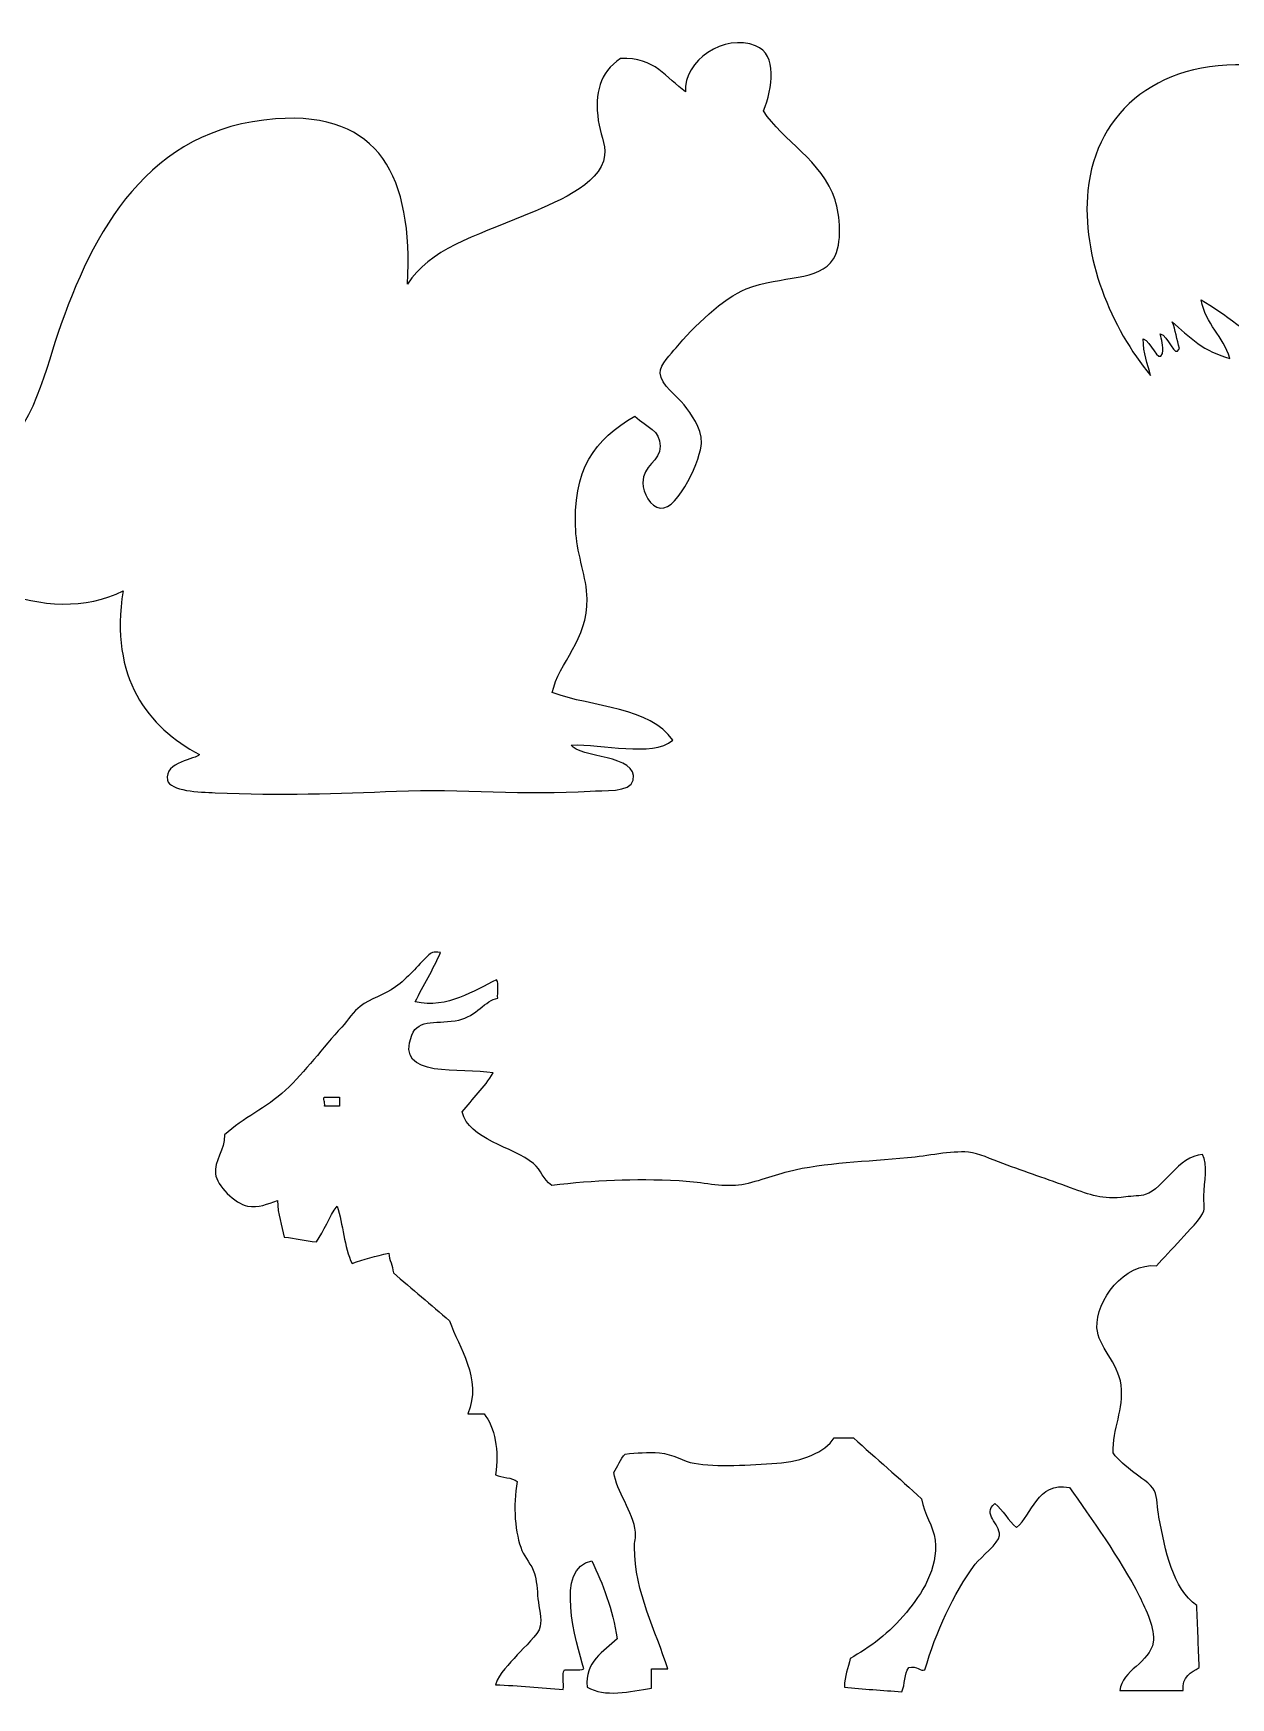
# Model space of a CAD drawing. Header units: centimetres. Extents: x -66 to 65, y -66 to 66.
# Drawn here: x -43.9 to -35.89, y 20.84 to 31.97 of the extents above; entities that cross this region are included whole.
import ezdxf

# ---------------------------------------------------------------- set-up
doc = ezdxf.new("R2010")
doc.units = ezdxf.units.CM
doc.header["$MEASUREMENT"] = 0
doc.layers.add('Layer 1', color=7, linetype='Continuous')

msp = doc.modelspace()

# ---------------------------------------------------------------- linework, layer by layer
at = {"layer": 'Layer 1'}
for points, knots in [([(-39.01857, 31.45104), (-38.89154, 31.2544), (-38.62532, 31.11722), (-38.54015, 30.85567), (-38.54015, 30.85567), (-38.507, 30.75383), (-38.48819, 30.56402), (-38.55079, 30.46231), (-38.55079, 30.46231), (-38.64564, 30.30819), (-38.89239, 30.35394), (-39.13552, 30.2603), (-39.13552, 30.2603), (-39.28223, 30.20378), (-39.4922, 30.00278), (-39.6033, 29.86694), (-39.6033, 29.86694), (-39.63778, 29.82482), (-39.71149, 29.75711), (-39.70964, 29.69684), (-39.70964, 29.69684), (-39.70718, 29.61826), (-39.59418, 29.54328), (-39.55018, 29.48419), (-39.55018, 29.48419), (-39.50462, 29.42302), (-39.43286, 29.33621), (-39.43323, 29.22903), (-39.43323, 29.22903), (-39.43352, 29.13767), (-39.58312, 28.78199), (-39.70964, 28.79313), (-39.70964, 28.79313), (-39.77438, 28.79887), (-39.82598, 28.8974), (-39.82659, 28.96326), (-39.82659, 28.96326), (-39.82767, 29.0815), (-39.70864, 29.10828), (-39.70964, 29.20776), (-39.70964, 29.20776), (-39.71078, 29.31947), (-39.79587, 29.32897), (-39.87974, 29.40977), (-39.87974, 29.40977), (-40.1439, 29.24877), (-40.30284, 29.06661), (-40.2731, 28.62306), (-40.2731, 28.62306), (-40.26326, 28.47608), (-40.20169, 28.33257), (-40.19867, 28.18716), (-40.19867, 28.18716), (-40.19303, 27.91527), (-40.38713, 27.76205), (-40.43256, 27.55991), (-40.43256, 27.55991), (-40.15697, 27.45987), (-39.77586, 27.46532), (-39.62458, 27.24095), (-39.62458, 27.24095), (-39.76828, 27.12522), (-40.09594, 27.22021), (-40.30501, 27.20907), (-40.30501, 27.20907), (-40.25432, 27.12276), (-39.85535, 27.14681), (-39.89038, 26.97515), (-39.89038, 26.97515), (-39.90774, 26.8899), (-40.09596, 26.90636), (-40.17743, 26.90072), (-40.17743, 26.90072), (-40.60457, 26.87127), (-41.04934, 26.91869), (-41.47447, 26.90072), (-41.47447, 26.90072), (-41.86486, 26.88426), (-42.25264, 26.87043), (-42.68645, 26.89011), (-42.68645, 26.89011), (-42.7899, 26.89479), (-42.99067, 26.90003), (-43.00541, 26.97515), (-43.00541, 26.97515), (-43.02983, 27.09958), (-42.81192, 27.11337), (-42.79279, 27.14528), (-42.79279, 27.14528), (-43.1364, 27.32975), (-43.39527, 27.65548), (-43.30309, 28.24031), (-43.30309, 28.24031), (-43.79776, 27.99001), (-44.55317, 28.30273), (-44.62138, 28.79316), (-44.62138, 28.79316), (-44.63755, 28.90947), (-44.61746, 28.99911), (-44.55762, 29.05896), (-44.55762, 29.05896), (-44.48962, 29.12693), (-44.35516, 29.11172), (-44.22803, 29.14402), (-44.22803, 29.14402), (-43.92934, 29.21988), (-43.83483, 29.68221), (-43.739, 29.96261), (-43.739, 29.96261), (-43.50553, 30.64587), (-43.13797, 31.33564), (-42.28247, 31.39784), (-42.28247, 31.39784), (-41.58537, 31.44859), (-41.36286, 31.0079), (-41.40008, 30.29217), (-41.40008, 30.29217), (-41.25631, 30.52545), (-40.94873, 30.61139), (-40.62395, 30.74932), (-40.62395, 30.74932), (-40.43337, 30.83028), (-40.10754, 30.94763), (-40.08177, 31.15334), (-40.08177, 31.15334), (-40.07214, 31.23018), (-40.11389, 31.30518), (-40.12429, 31.38723), (-40.12429, 31.38723), (-40.14794, 31.5735), (-40.11614, 31.70259), (-39.97546, 31.80186), (-39.97546, 31.80186), (-39.74334, 31.81427), (-39.66923, 31.66864), (-39.53956, 31.5786), (-39.53956, 31.5786), (-39.55887, 31.78767), (-39.27781, 31.97034), (-39.07175, 31.88692), (-39.07175, 31.88692), (-38.92236, 31.82648), (-38.95827, 31.60622), (-39.01857, 31.45104)], [0, 0, 0, 0, 0.02702703, 0.02702703, 0.02702703, 0.02702703, 0.05405405, 0.05405405, 0.05405405, 0.05405405, 0.08108108, 0.08108108, 0.08108108, 0.08108108, 0.10810811, 0.10810811, 0.10810811, 0.10810811, 0.13513514, 0.13513514, 0.13513514, 0.13513514, 0.16216216, 0.16216216, 0.16216216, 0.16216216, 0.18918919, 0.18918919, 0.18918919, 0.18918919, 0.21621622, 0.21621622, 0.21621622, 0.21621622, 0.24324324, 0.24324324, 0.24324324, 0.24324324, 0.27027027, 0.27027027, 0.27027027, 0.27027027, 0.2972973, 0.2972973, 0.2972973, 0.2972973, 0.32432432, 0.32432432, 0.32432432, 0.32432432, 0.35135135, 0.35135135, 0.35135135, 0.35135135, 0.37837838, 0.37837838, 0.37837838, 0.37837838, 0.40540541, 0.40540541, 0.40540541, 0.40540541, 0.43243243, 0.43243243, 0.43243243, 0.43243243, 0.45945946, 0.45945946, 0.45945946, 0.45945946, 0.48648649, 0.48648649, 0.48648649, 0.48648649, 0.51351351, 0.51351351, 0.51351351, 0.51351351, 0.54054054, 0.54054054, 0.54054054, 0.54054054, 0.56756757, 0.56756757, 0.56756757, 0.56756757, 0.59459459, 0.59459459, 0.59459459, 0.59459459, 0.62162162, 0.62162162, 0.62162162, 0.62162162, 0.64864865, 0.64864865, 0.64864865, 0.64864865, 0.67567568, 0.67567568, 0.67567568, 0.67567568, 0.7027027, 0.7027027, 0.7027027, 0.7027027, 0.72972973, 0.72972973, 0.72972973, 0.72972973, 0.75675676, 0.75675676, 0.75675676, 0.75675676, 0.78378378, 0.78378378, 0.78378378, 0.78378378, 0.81081081, 0.81081081, 0.81081081, 0.81081081, 0.83783784, 0.83783784, 0.83783784, 0.83783784, 0.86486486, 0.86486486, 0.86486486, 0.86486486, 0.89189189, 0.89189189, 0.89189189, 0.89189189, 0.91891892, 0.91891892, 0.91891892, 0.91891892, 0.94594595, 0.94594595, 0.94594595, 0.94594595, 1, 1, 1, 1]), ([(-36.28471, 30.04036), (-36.26151, 29.98779), (-36.25381, 29.91955), (-36.23629, 29.86121), (-36.23629, 29.86121), (-36.26619, 29.78493), (-36.31085, 29.9536), (-36.36527, 29.95887), (-36.36527, 29.95887), (-36.35545, 29.9199), (-36.34207, 29.8846), (-36.3491, 29.82859), (-36.3491, 29.82859), (-36.37773, 29.7535), (-36.42914, 29.91556), (-36.47803, 29.92641), (-36.47803, 29.92641), (-36.47911, 29.82751), (-36.44869, 29.76052), (-36.42977, 29.68204), (-36.42977, 29.68204), (-36.69038, 29.99454), (-36.89372, 30.47568), (-36.84863, 30.91973), (-36.84863, 30.91973), (-36.79503, 31.44842), (-36.36622, 31.8222), (-35.67237, 31.75039), (-35.67237, 31.75039), (-35.29124, 31.71097), (-34.98943, 31.51118), (-34.72167, 31.32695), (-34.72167, 31.32695), (-34.44931, 31.13952), (-34.21602, 30.91685), (-34.02878, 30.65919), (-34.02878, 30.65919), (-33.53337, 30.92166), (-32.9674, 31.07943), (-32.24028, 31.03379), (-32.24028, 31.03379), (-31.26071, 30.9723), (-30.53525, 30.47308), (-30.04876, 29.9426), (-30.04876, 29.9426), (-29.98124, 29.94498), (-29.9769, 30.01113), (-29.8876, 29.99144), (-29.8876, 29.99144), (-29.76978, 29.90376), (-29.8218, 29.75472), (-29.77483, 29.6169), (-29.77483, 29.6169), (-29.74165, 29.51948), (-29.67183, 29.41759), (-29.61367, 29.32377), (-29.61367, 29.32377), (-29.21555, 28.68107), (-28.98499, 27.8819), (-28.92078, 26.86449), (-28.92078, 26.86449), (-28.99068, 26.86449), (-29.06048, 26.86449), (-29.13033, 26.86449), (-29.13033, 26.86449), (-29.35001, 27.93454), (-29.74139, 28.83103), (-30.74162, 29.11205), (-30.74162, 29.11205), (-30.71304, 29.01365), (-30.6256, 28.89702), (-30.6288, 28.77), (-30.6288, 28.77), (-30.63205, 28.6402), (-30.72627, 28.56495), (-30.72548, 28.44427), (-30.72548, 28.44427), (-30.72482, 28.3373), (-30.62235, 28.25835), (-30.66108, 28.06973), (-30.66108, 28.06973), (-30.75416, 28.07325), (-30.77011, 28.15485), (-30.80605, 28.21628), (-30.80605, 28.21628), (-30.83216, 28.18842), (-30.85479, 28.15701), (-30.85439, 28.10222), (-30.85439, 28.10222), (-31.04814, 28.15659), (-30.98181, 28.3635), (-31.01549, 28.6072), (-31.01549, 28.6072), (-31.03634, 28.7583), (-31.20882, 29.01143), (-31.33783, 29.03056), (-31.33783, 29.03056), (-31.49565, 29.05395), (-31.64004, 28.89261), (-31.66004, 28.80254), (-31.66004, 28.80254), (-31.73735, 28.45435), (-31.40178, 28.24649), (-31.17662, 28.18368), (-31.17662, 28.18368), (-31.13976, 28.12873), (-31.10733, 28.06925), (-31.09605, 27.98826), (-31.09605, 27.98826), (-31.13653, 27.94931), (-31.15005, 28.02946), (-31.20887, 28.02083), (-31.20887, 28.02083), (-31.22636, 27.97911), (-31.1599, 27.94317), (-31.20887, 27.92309), (-31.20887, 27.92309), (-31.78249, 27.77799), (-31.83778, 28.29692), (-32.09512, 28.52571), (-32.09512, 28.52571), (-32.11097, 28.4603), (-32.11475, 28.38276), (-32.11113, 28.29769), (-32.11113, 28.29769), (-32.03361, 28.23496), (-31.88597, 28.24303), (-31.88563, 28.10219), (-31.88563, 28.10219), (-32.07653, 27.97582), (-32.44734, 28.00916), (-32.4979, 28.18366), (-32.4979, 28.18366), (-32.5301, 28.29439), (-32.50454, 28.44951), (-32.54632, 28.57456), (-32.54632, 28.57456), (-32.58963, 28.70415), (-32.68851, 28.85708), (-32.77182, 28.86769), (-32.77182, 28.86769), (-32.89599, 28.88349), (-33.02153, 28.69746), (-33.09411, 28.60715), (-33.09411, 28.60715), (-33.16949, 28.51341), (-33.31557, 28.37186), (-33.3198, 28.24882), (-33.3198, 28.24882), (-33.33009, 27.94542), (-32.92933, 28.01564), (-32.98137, 27.69499), (-32.98137, 27.69499), (-33.04696, 27.65805), (-33.06358, 27.79101), (-33.1425, 27.7927), (-33.1425, 27.7927), (-33.12255, 27.72065), (-33.07678, 27.67456), (-33.09411, 27.56476), (-33.09411, 27.56476), (-33.113, 27.50036), (-33.16174, 27.60215), (-33.19087, 27.62987), (-33.19087, 27.62987), (-33.23172, 27.669), (-33.27474, 27.70615), (-33.30369, 27.72753), (-33.30369, 27.72753), (-33.30369, 27.68416), (-33.30369, 27.64077), (-33.30369, 27.59725), (-33.30369, 27.59725), (-33.45934, 27.67882), (-33.56237, 27.81352), (-33.69043, 27.92303), (-33.69043, 27.92303), (-33.73001, 28.32327), (-34.01396, 28.45751), (-34.17374, 28.75364), (-34.17374, 28.75364), (-34.22586, 28.85016), (-34.28344, 28.96655), (-34.31871, 29.07937), (-34.31871, 29.07937), (-34.35266, 29.18764), (-34.33937, 29.32271), (-34.39933, 29.45397), (-34.39933, 29.45397), (-34.45831, 29.58303), (-34.63362, 29.66794), (-34.65709, 29.82854), (-34.65709, 29.82854), (-34.70363, 29.7752), (-34.64434, 29.6903), (-34.641, 29.63309), (-34.641, 29.63309), (-34.78636, 29.70339), (-34.8913, 29.81444), (-34.96332, 29.95882), (-34.96332, 29.95882), (-35.00531, 29.91535), (-34.9666, 29.8152), (-34.96332, 29.76343), (-34.96332, 29.76343), (-34.97388, 29.71252), (-35.07392, 29.82436), (-35.10831, 29.86114), (-35.10831, 29.86114), (-35.1625, 29.91903), (-35.2021, 29.99327), (-35.25338, 30.02399), (-35.25338, 30.02399), (-35.26806, 29.90599), (-35.2015, 29.87011), (-35.20509, 29.7634), (-35.20509, 29.7634), (-35.32233, 29.83473), (-35.40861, 29.93755), (-35.52727, 30.00772), (-35.52727, 30.00772), (-35.53465, 29.91332), (-35.48909, 29.87265), (-35.46279, 29.81227), (-35.46279, 29.81227), (-35.50264, 29.77422), (-35.58077, 29.83394), (-35.62395, 29.86111), (-35.62395, 29.86111), (-35.76436, 29.94927), (-35.9346, 30.10143), (-36.09126, 30.18684), (-36.09126, 30.18684), (-36.05991, 30.02304), (-35.94484, 29.94395), (-35.89793, 29.79597), (-35.89793, 29.79597), (-36.06727, 29.83668), (-36.17369, 29.94072), (-36.28471, 30.04036)], [0, 0, 0, 0, 0.01639344, 0.01639344, 0.01639344, 0.01639344, 0.03278689, 0.03278689, 0.03278689, 0.03278689, 0.04918033, 0.04918033, 0.04918033, 0.04918033, 0.06557377, 0.06557377, 0.06557377, 0.06557377, 0.08196721, 0.08196721, 0.08196721, 0.08196721, 0.09836066, 0.09836066, 0.09836066, 0.09836066, 0.1147541, 0.1147541, 0.1147541, 0.1147541, 0.13114754, 0.13114754, 0.13114754, 0.13114754, 0.14754098, 0.14754098, 0.14754098, 0.14754098, 0.16393443, 0.16393443, 0.16393443, 0.16393443, 0.18032787, 0.18032787, 0.18032787, 0.18032787, 0.19672131, 0.19672131, 0.19672131, 0.19672131, 0.21311475, 0.21311475, 0.21311475, 0.21311475, 0.2295082, 0.2295082, 0.2295082, 0.2295082, 0.24590164, 0.24590164, 0.24590164, 0.24590164, 0.26229508, 0.26229508, 0.26229508, 0.26229508, 0.27868852, 0.27868852, 0.27868852, 0.27868852, 0.29508197, 0.29508197, 0.29508197, 0.29508197, 0.31147541, 0.31147541, 0.31147541, 0.31147541, 0.32786885, 0.32786885, 0.32786885, 0.32786885, 0.3442623, 0.3442623, 0.3442623, 0.3442623, 0.36065574, 0.36065574, 0.36065574, 0.36065574, 0.37704918, 0.37704918, 0.37704918, 0.37704918, 0.39344262, 0.39344262, 0.39344262, 0.39344262, 0.40983607, 0.40983607, 0.40983607, 0.40983607, 0.42622951, 0.42622951, 0.42622951, 0.42622951, 0.44262295, 0.44262295, 0.44262295, 0.44262295, 0.45901639, 0.45901639, 0.45901639, 0.45901639, 0.47540984, 0.47540984, 0.47540984, 0.47540984, 0.49180328, 0.49180328, 0.49180328, 0.49180328, 0.50819672, 0.50819672, 0.50819672, 0.50819672, 0.52459016, 0.52459016, 0.52459016, 0.52459016, 0.54098361, 0.54098361, 0.54098361, 0.54098361, 0.55737705, 0.55737705, 0.55737705, 0.55737705, 0.57377049, 0.57377049, 0.57377049, 0.57377049, 0.59016393, 0.59016393, 0.59016393, 0.59016393, 0.60655738, 0.60655738, 0.60655738, 0.60655738, 0.62295082, 0.62295082, 0.62295082, 0.62295082, 0.63934426, 0.63934426, 0.63934426, 0.63934426, 0.6557377, 0.6557377, 0.6557377, 0.6557377, 0.67213115, 0.67213115, 0.67213115, 0.67213115, 0.68852459, 0.68852459, 0.68852459, 0.68852459, 0.70491803, 0.70491803, 0.70491803, 0.70491803, 0.72131148, 0.72131148, 0.72131148, 0.72131148, 0.73770492, 0.73770492, 0.73770492, 0.73770492, 0.75409836, 0.75409836, 0.75409836, 0.75409836, 0.7704918, 0.7704918, 0.7704918, 0.7704918, 0.78688525, 0.78688525, 0.78688525, 0.78688525, 0.80327869, 0.80327869, 0.80327869, 0.80327869, 0.81967213, 0.81967213, 0.81967213, 0.81967213, 0.83606557, 0.83606557, 0.83606557, 0.83606557, 0.85245902, 0.85245902, 0.85245902, 0.85245902, 0.86885246, 0.86885246, 0.86885246, 0.86885246, 0.8852459, 0.8852459, 0.8852459, 0.8852459, 0.90163934, 0.90163934, 0.90163934, 0.90163934, 0.91803279, 0.91803279, 0.91803279, 0.91803279, 0.93442623, 0.93442623, 0.93442623, 0.93442623, 0.95081967, 0.95081967, 0.95081967, 0.95081967, 0.96721311, 0.96721311, 0.96721311, 0.96721311, 1, 1, 1, 1]), ([(-41.18013, 25.822), (-41.22934, 25.70482), (-41.29271, 25.60181), (-41.34907, 25.49183), (-41.34907, 25.49183), (-41.12851, 25.44164), (-40.95749, 25.57012), (-40.8039, 25.63772), (-40.8039, 25.63772), (-40.78617, 25.61195), (-40.8012, 25.5534), (-40.7962, 25.51485), (-40.7962, 25.51485), (-40.87854, 25.50435), (-40.94315, 25.39322), (-41.05729, 25.36896), (-41.05729, 25.36896), (-41.19109, 25.34054), (-41.32706, 25.38404), (-41.37212, 25.26916), (-41.37212, 25.26916), (-41.48999, 24.96865), (-41.03507, 25.05464), (-40.82692, 25.01574), (-40.82692, 25.01574), (-40.88489, 24.91758), (-40.96699, 24.8435), (-41.03425, 24.75468), (-41.03425, 24.75468), (-40.99081, 24.57124), (-40.69542, 24.5229), (-40.55819, 24.40911), (-40.55819, 24.40911), (-40.50358, 24.36387), (-40.49667, 24.3059), (-40.43529, 24.26319), (-40.43529, 24.26319), (-40.14218, 24.29769), (-39.89575, 24.30764), (-39.58293, 24.29391), (-39.58293, 24.29391), (-39.45828, 24.28843), (-39.32142, 24.25473), (-39.20667, 24.26319), (-39.20667, 24.26319), (-39.09472, 24.27147), (-38.9678, 24.32733), (-38.85342, 24.35534), (-38.85342, 24.35534), (-38.60474, 24.4163), (-38.33222, 24.42096), (-38.05483, 24.44747), (-38.05483, 24.44747), (-37.91992, 24.46038), (-37.76895, 24.49459), (-37.64785, 24.48589), (-37.64785, 24.48589), (-37.57758, 24.48084), (-37.49553, 24.4367), (-37.41748, 24.40911), (-37.41748, 24.40911), (-37.25828, 24.35278), (-37.12292, 24.30365), (-36.96441, 24.24785), (-36.96441, 24.24785), (-36.82627, 24.19922), (-36.75973, 24.16543), (-36.59585, 24.18644), (-36.59585, 24.18644), (-36.55161, 24.1921), (-36.49449, 24.1921), (-36.4653, 24.20181), (-36.4653, 24.20181), (-36.33766, 24.24428), (-36.24593, 24.45965), (-36.08134, 24.47057), (-36.08134, 24.47057), (-36.04295, 24.40191), (-36.06917, 24.28766), (-36.07367, 24.19413), (-36.07367, 24.19413), (-36.07489, 24.16886), (-36.06698, 24.12005), (-36.07367, 24.0943), (-36.07367, 24.0943), (-36.08775, 24.03995), (-36.1794, 23.95738), (-36.22723, 23.90232), (-36.22723, 23.90232), (-36.28599, 23.83472), (-36.34711, 23.77521), (-36.38852, 23.72571), (-36.38852, 23.72571), (-36.60437, 23.74801), (-36.79704, 23.49386), (-36.78783, 23.31105), (-36.78783, 23.31105), (-36.78151, 23.18619), (-36.64599, 23.07917), (-36.62657, 22.92711), (-36.62657, 22.92711), (-36.6058, 22.76474), (-36.68412, 22.63625), (-36.68028, 22.47406), (-36.68028, 22.47406), (-36.64125, 22.42215), (-36.59397, 22.38706), (-36.54206, 22.34351), (-36.54206, 22.34351), (-36.50256, 22.31036), (-36.42742, 22.27088), (-36.40384, 22.22064), (-36.40384, 22.22064), (-36.38352, 22.17741), (-36.38445, 22.10417), (-36.37312, 22.04403), (-36.37312, 22.04403), (-36.33174, 21.8235), (-36.28189, 21.56537), (-36.11973, 21.45277), (-36.11973, 21.45277), (-36.11531, 21.31384), (-36.10825, 21.17755), (-36.10438, 21.03811), (-36.10438, 21.03811), (-36.15812, 21.00485), (-36.219, 20.97866), (-36.21188, 20.88452), (-36.21188, 20.88452), (-36.35264, 20.88452), (-36.49345, 20.88452), (-36.63421, 20.88452), (-36.63421, 20.88452), (-36.62154, 21.02022), (-36.4322, 21.0729), (-36.41154, 21.20705), (-36.41154, 21.20705), (-36.39797, 21.29529), (-36.46096, 21.43036), (-36.50369, 21.5142), (-36.50369, 21.5142), (-36.63461, 21.77116), (-36.83045, 22.03855), (-36.97208, 22.24368), (-36.97208, 22.24368), (-37.18986, 22.28281), (-37.22055, 22.06016), (-37.3253, 21.97492), (-37.3253, 21.97492), (-37.38309, 22.01956), (-37.41394, 22.09107), (-37.47122, 22.13616), (-37.47122, 22.13616), (-37.55885, 22.06173), (-37.43481, 22.00464), (-37.4405, 21.92116), (-37.4405, 21.92116), (-37.44412, 21.86843), (-37.56343, 21.77971), (-37.60179, 21.72918), (-37.60179, 21.72918), (-37.75348, 21.52929), (-37.86307, 21.27579), (-37.93966, 21.02272), (-37.93966, 21.02272), (-37.96802, 21.00814), (-37.99141, 21.05542), (-38.04716, 21.03809), (-38.04716, 21.03809), (-38.07595, 20.99771), (-38.07134, 20.92405), (-38.09325, 20.87683), (-38.09325, 20.87683), (-38.22221, 20.88606), (-38.35291, 20.8936), (-38.47719, 20.90755), (-38.47719, 20.90755), (-38.47798, 20.98515), (-38.45028, 21.03426), (-38.4388, 21.09953), (-38.4388, 21.09953), (-38.31304, 21.1679), (-38.17406, 21.27013), (-38.06254, 21.40668), (-38.06254, 21.40668), (-37.96306, 21.52849), (-37.84857, 21.69992), (-37.87056, 21.89044), (-37.87056, 21.89044), (-37.8818, 21.98781), (-37.9439, 22.06094), (-37.96271, 22.16688), (-37.96271, 22.16688), (-38.10998, 22.30626), (-38.26619, 22.43673), (-38.41576, 22.57386), (-38.41576, 22.57386), (-38.45928, 22.57386), (-38.50278, 22.57386), (-38.54631, 22.57386), (-38.54631, 22.57386), (-38.60867, 22.47827), (-38.75623, 22.41834), (-38.93027, 22.40492), (-38.93027, 22.40492), (-39.10487, 22.39148), (-39.33471, 22.37933), (-39.48314, 22.40492), (-39.48314, 22.40492), (-39.55169, 22.41675), (-39.623, 22.46649), (-39.71349, 22.47403), (-39.71349, 22.47403), (-39.79207, 22.48059), (-39.86724, 22.47363), (-39.94384, 22.46633), (-39.94384, 22.46633), (-39.97943, 22.43535), (-39.99096, 22.38034), (-40.02062, 22.34346), (-40.02062, 22.34346), (-40.00258, 22.21649), (-39.8905, 22.08308), (-39.87473, 21.94418), (-39.87473, 21.94418), (-39.87113, 21.9124), (-39.88267, 21.87446), (-39.8824, 21.84435), (-39.8824, 21.84435), (-39.87965, 21.53574), (-39.73643, 21.27986), (-39.6597, 21.03039), (-39.6597, 21.03039), (-39.69555, 21.03039), (-39.73138, 21.03039), (-39.7672, 21.03039), (-39.7672, 21.03039), (-39.7672, 20.98687), (-39.7672, 20.94337), (-39.7672, 20.89982), (-39.7672, 20.89982), (-39.91018, 20.87849), (-40.08372, 20.83648), (-40.19723, 20.90752), (-40.19723, 20.90752), (-40.21848, 21.07535), (-40.08679, 21.14795), (-39.99758, 21.23002), (-39.99758, 21.23002), (-40.02732, 21.43068), (-40.09336, 21.59499), (-40.16652, 21.7522), (-40.16652, 21.7522), (-40.42052, 21.71344), (-40.27243, 21.20488), (-40.22028, 21.03039), (-40.22028, 21.03039), (-40.2502, 21.01422), (-40.30855, 21.02653), (-40.35083, 21.02269), (-40.35083, 21.02269), (-40.36856, 20.99438), (-40.3535, 20.93321), (-40.3585, 20.89214), (-40.3585, 20.89214), (-40.50926, 20.90262), (-40.65526, 20.91791), (-40.81152, 20.92286), (-40.81152, 20.92286), (-40.78488, 21.00808), (-40.72169, 21.05658), (-40.66563, 21.12249), (-40.66563, 21.12249), (-40.61917, 21.1771), (-40.52532, 21.25356), (-40.51204, 21.31447), (-40.51204, 21.31447), (-40.50156, 21.36247), (-40.52138, 21.4397), (-40.52739, 21.49875), (-40.52739, 21.49875), (-40.5334, 21.55685), (-40.53676, 21.62639), (-40.55046, 21.66766), (-40.55046, 21.66766), (-40.5712, 21.73037), (-40.61401, 21.77074), (-40.63492, 21.82125), (-40.63492, 21.82125), (-40.67971, 21.92949), (-40.69765, 22.12303), (-40.66561, 22.28197), (-40.66561, 22.28197), (-40.69956, 22.31203), (-40.76935, 22.30621), (-40.8115, 22.32803), (-40.8115, 22.32803), (-40.78613, 22.48482), (-40.81716, 22.64939), (-40.88828, 22.73501), (-40.88828, 22.73501), (-40.92413, 22.73501), (-40.95996, 22.73501), (-40.99578, 22.73501), (-40.99578, 22.73501), (-40.9005, 22.97324), (-41.05687, 23.17858), (-41.11865, 23.35702), (-41.11865, 23.35702), (-41.2421, 23.4665), (-41.37106, 23.57046), (-41.49494, 23.67952), (-41.49494, 23.67952), (-41.49941, 23.72879), (-41.52116, 23.76077), (-41.52566, 23.81007), (-41.52566, 23.81007), (-41.6117, 23.79115), (-41.69539, 23.76991), (-41.77138, 23.74093), (-41.77138, 23.74093), (-41.8234, 23.85018), (-41.83189, 24.00292), (-41.87118, 24.12489), (-41.87118, 24.12489), (-41.92521, 24.05351), (-41.95648, 23.95931), (-42.00942, 23.88682), (-42.00942, 23.88682), (-42.08631, 23.89182), (-42.15042, 23.90963), (-42.22442, 23.91754), (-42.22442, 23.91754), (-42.24336, 23.99586), (-42.26694, 24.06957), (-42.27046, 24.16326), (-42.27046, 24.16326), (-42.33428, 24.13879), (-42.39878, 24.11201), (-42.47014, 24.12487), (-42.47014, 24.12487), (-42.55504, 24.14016), (-42.67575, 24.26563), (-42.68517, 24.33987), (-42.68517, 24.33987), (-42.69636, 24.42858), (-42.62186, 24.50182), (-42.62373, 24.60096), (-42.62373, 24.60096), (-42.49784, 24.7164), (-42.34711, 24.77963), (-42.21675, 24.90042), (-42.21675, 24.90042), (-42.08438, 25.02311), (-41.9668, 25.18535), (-41.84046, 25.32277), (-41.84046, 25.32277), (-41.79836, 25.36854), (-41.75934, 25.42903), (-41.71759, 25.46099), (-41.71759, 25.46099), (-41.64816, 25.51417), (-41.555, 25.53738), (-41.47954, 25.59154), (-41.47954, 25.59154), (-41.4008, 25.64803), (-41.33153, 25.73352), (-41.26454, 25.79887), (-41.26454, 25.79887), (-41.24313, 25.81991), (-41.22879, 25.82822), (-41.18013, 25.822)], [0, 0, 0, 0, 0.0106383, 0.0106383, 0.0106383, 0.0106383, 0.0212766, 0.0212766, 0.0212766, 0.0212766, 0.03191489, 0.03191489, 0.03191489, 0.03191489, 0.04255319, 0.04255319, 0.04255319, 0.04255319, 0.05319149, 0.05319149, 0.05319149, 0.05319149, 0.06382979, 0.06382979, 0.06382979, 0.06382979, 0.07446809, 0.07446809, 0.07446809, 0.07446809, 0.08510638, 0.08510638, 0.08510638, 0.08510638, 0.09574468, 0.09574468, 0.09574468, 0.09574468, 0.10638298, 0.10638298, 0.10638298, 0.10638298, 0.11702128, 0.11702128, 0.11702128, 0.11702128, 0.12765957, 0.12765957, 0.12765957, 0.12765957, 0.13829787, 0.13829787, 0.13829787, 0.13829787, 0.14893617, 0.14893617, 0.14893617, 0.14893617, 0.15957447, 0.15957447, 0.15957447, 0.15957447, 0.17021277, 0.17021277, 0.17021277, 0.17021277, 0.18085106, 0.18085106, 0.18085106, 0.18085106, 0.19148936, 0.19148936, 0.19148936, 0.19148936, 0.20212766, 0.20212766, 0.20212766, 0.20212766, 0.21276596, 0.21276596, 0.21276596, 0.21276596, 0.22340426, 0.22340426, 0.22340426, 0.22340426, 0.23404255, 0.23404255, 0.23404255, 0.23404255, 0.24468085, 0.24468085, 0.24468085, 0.24468085, 0.25531915, 0.25531915, 0.25531915, 0.25531915, 0.26595745, 0.26595745, 0.26595745, 0.26595745, 0.27659574, 0.27659574, 0.27659574, 0.27659574, 0.28723404, 0.28723404, 0.28723404, 0.28723404, 0.29787234, 0.29787234, 0.29787234, 0.29787234, 0.30851064, 0.30851064, 0.30851064, 0.30851064, 0.31914894, 0.31914894, 0.31914894, 0.31914894, 0.32978723, 0.32978723, 0.32978723, 0.32978723, 0.34042553, 0.34042553, 0.34042553, 0.34042553, 0.35106383, 0.35106383, 0.35106383, 0.35106383, 0.36170213, 0.36170213, 0.36170213, 0.36170213, 0.37234043, 0.37234043, 0.37234043, 0.37234043, 0.38297872, 0.38297872, 0.38297872, 0.38297872, 0.39361702, 0.39361702, 0.39361702, 0.39361702, 0.40425532, 0.40425532, 0.40425532, 0.40425532, 0.41489362, 0.41489362, 0.41489362, 0.41489362, 0.42553191, 0.42553191, 0.42553191, 0.42553191, 0.43617021, 0.43617021, 0.43617021, 0.43617021, 0.44680851, 0.44680851, 0.44680851, 0.44680851, 0.45744681, 0.45744681, 0.45744681, 0.45744681, 0.46808511, 0.46808511, 0.46808511, 0.46808511, 0.4787234, 0.4787234, 0.4787234, 0.4787234, 0.4893617, 0.4893617, 0.4893617, 0.4893617, 0.5, 0.5, 0.5, 0.5, 0.5106383, 0.5106383, 0.5106383, 0.5106383, 0.5212766, 0.5212766, 0.5212766, 0.5212766, 0.53191489, 0.53191489, 0.53191489, 0.53191489, 0.54255319, 0.54255319, 0.54255319, 0.54255319, 0.55319149, 0.55319149, 0.55319149, 0.55319149, 0.56382979, 0.56382979, 0.56382979, 0.56382979, 0.57446809, 0.57446809, 0.57446809, 0.57446809, 0.58510638, 0.58510638, 0.58510638, 0.58510638, 0.59574468, 0.59574468, 0.59574468, 0.59574468, 0.60638298, 0.60638298, 0.60638298, 0.60638298, 0.61702128, 0.61702128, 0.61702128, 0.61702128, 0.62765957, 0.62765957, 0.62765957, 0.62765957, 0.63829787, 0.63829787, 0.63829787, 0.63829787, 0.64893617, 0.64893617, 0.64893617, 0.64893617, 0.65957447, 0.65957447, 0.65957447, 0.65957447, 0.67021277, 0.67021277, 0.67021277, 0.67021277, 0.68085106, 0.68085106, 0.68085106, 0.68085106, 0.69148936, 0.69148936, 0.69148936, 0.69148936, 0.70212766, 0.70212766, 0.70212766, 0.70212766, 0.71276596, 0.71276596, 0.71276596, 0.71276596, 0.72340426, 0.72340426, 0.72340426, 0.72340426, 0.73404255, 0.73404255, 0.73404255, 0.73404255, 0.74468085, 0.74468085, 0.74468085, 0.74468085, 0.75531915, 0.75531915, 0.75531915, 0.75531915, 0.76595745, 0.76595745, 0.76595745, 0.76595745, 0.77659574, 0.77659574, 0.77659574, 0.77659574, 0.78723404, 0.78723404, 0.78723404, 0.78723404, 0.79787234, 0.79787234, 0.79787234, 0.79787234, 0.80851064, 0.80851064, 0.80851064, 0.80851064, 0.81914894, 0.81914894, 0.81914894, 0.81914894, 0.82978723, 0.82978723, 0.82978723, 0.82978723, 0.84042553, 0.84042553, 0.84042553, 0.84042553, 0.85106383, 0.85106383, 0.85106383, 0.85106383, 0.86170213, 0.86170213, 0.86170213, 0.86170213, 0.87234043, 0.87234043, 0.87234043, 0.87234043, 0.88297872, 0.88297872, 0.88297872, 0.88297872, 0.89361702, 0.89361702, 0.89361702, 0.89361702, 0.90425532, 0.90425532, 0.90425532, 0.90425532, 0.91489362, 0.91489362, 0.91489362, 0.91489362, 0.92553191, 0.92553191, 0.92553191, 0.92553191, 0.93617021, 0.93617021, 0.93617021, 0.93617021, 0.94680851, 0.94680851, 0.94680851, 0.94680851, 0.95744681, 0.95744681, 0.95744681, 0.95744681, 0.96808511, 0.96808511, 0.96808511, 0.96808511, 0.9787234, 0.9787234, 0.9787234, 0.9787234, 1, 1, 1, 1]), ([(-41.95571, 24.79301), (-41.92245, 24.79301), (-41.88914, 24.79301), (-41.85591, 24.79301), (-41.85591, 24.79301), (-41.85591, 24.81349), (-41.85591, 24.83397), (-41.85591, 24.85442), (-41.85591, 24.85442), (-41.88917, 24.85442), (-41.92248, 24.85442), (-41.95571, 24.85442), (-41.95571, 24.85442), (-41.96825, 24.84204), (-41.94885, 24.82235), (-41.95571, 24.79301)], [0, 0, 0, 0, 0.2, 0.2, 0.2, 0.2, 0.4, 0.4, 0.4, 0.4, 0.6, 0.6, 0.6, 0.6, 1, 1, 1, 1])]:
    msp.add_open_spline(points, degree=3, knots=knots, dxfattribs=at)

doc.saveas('drawing.dxf')
